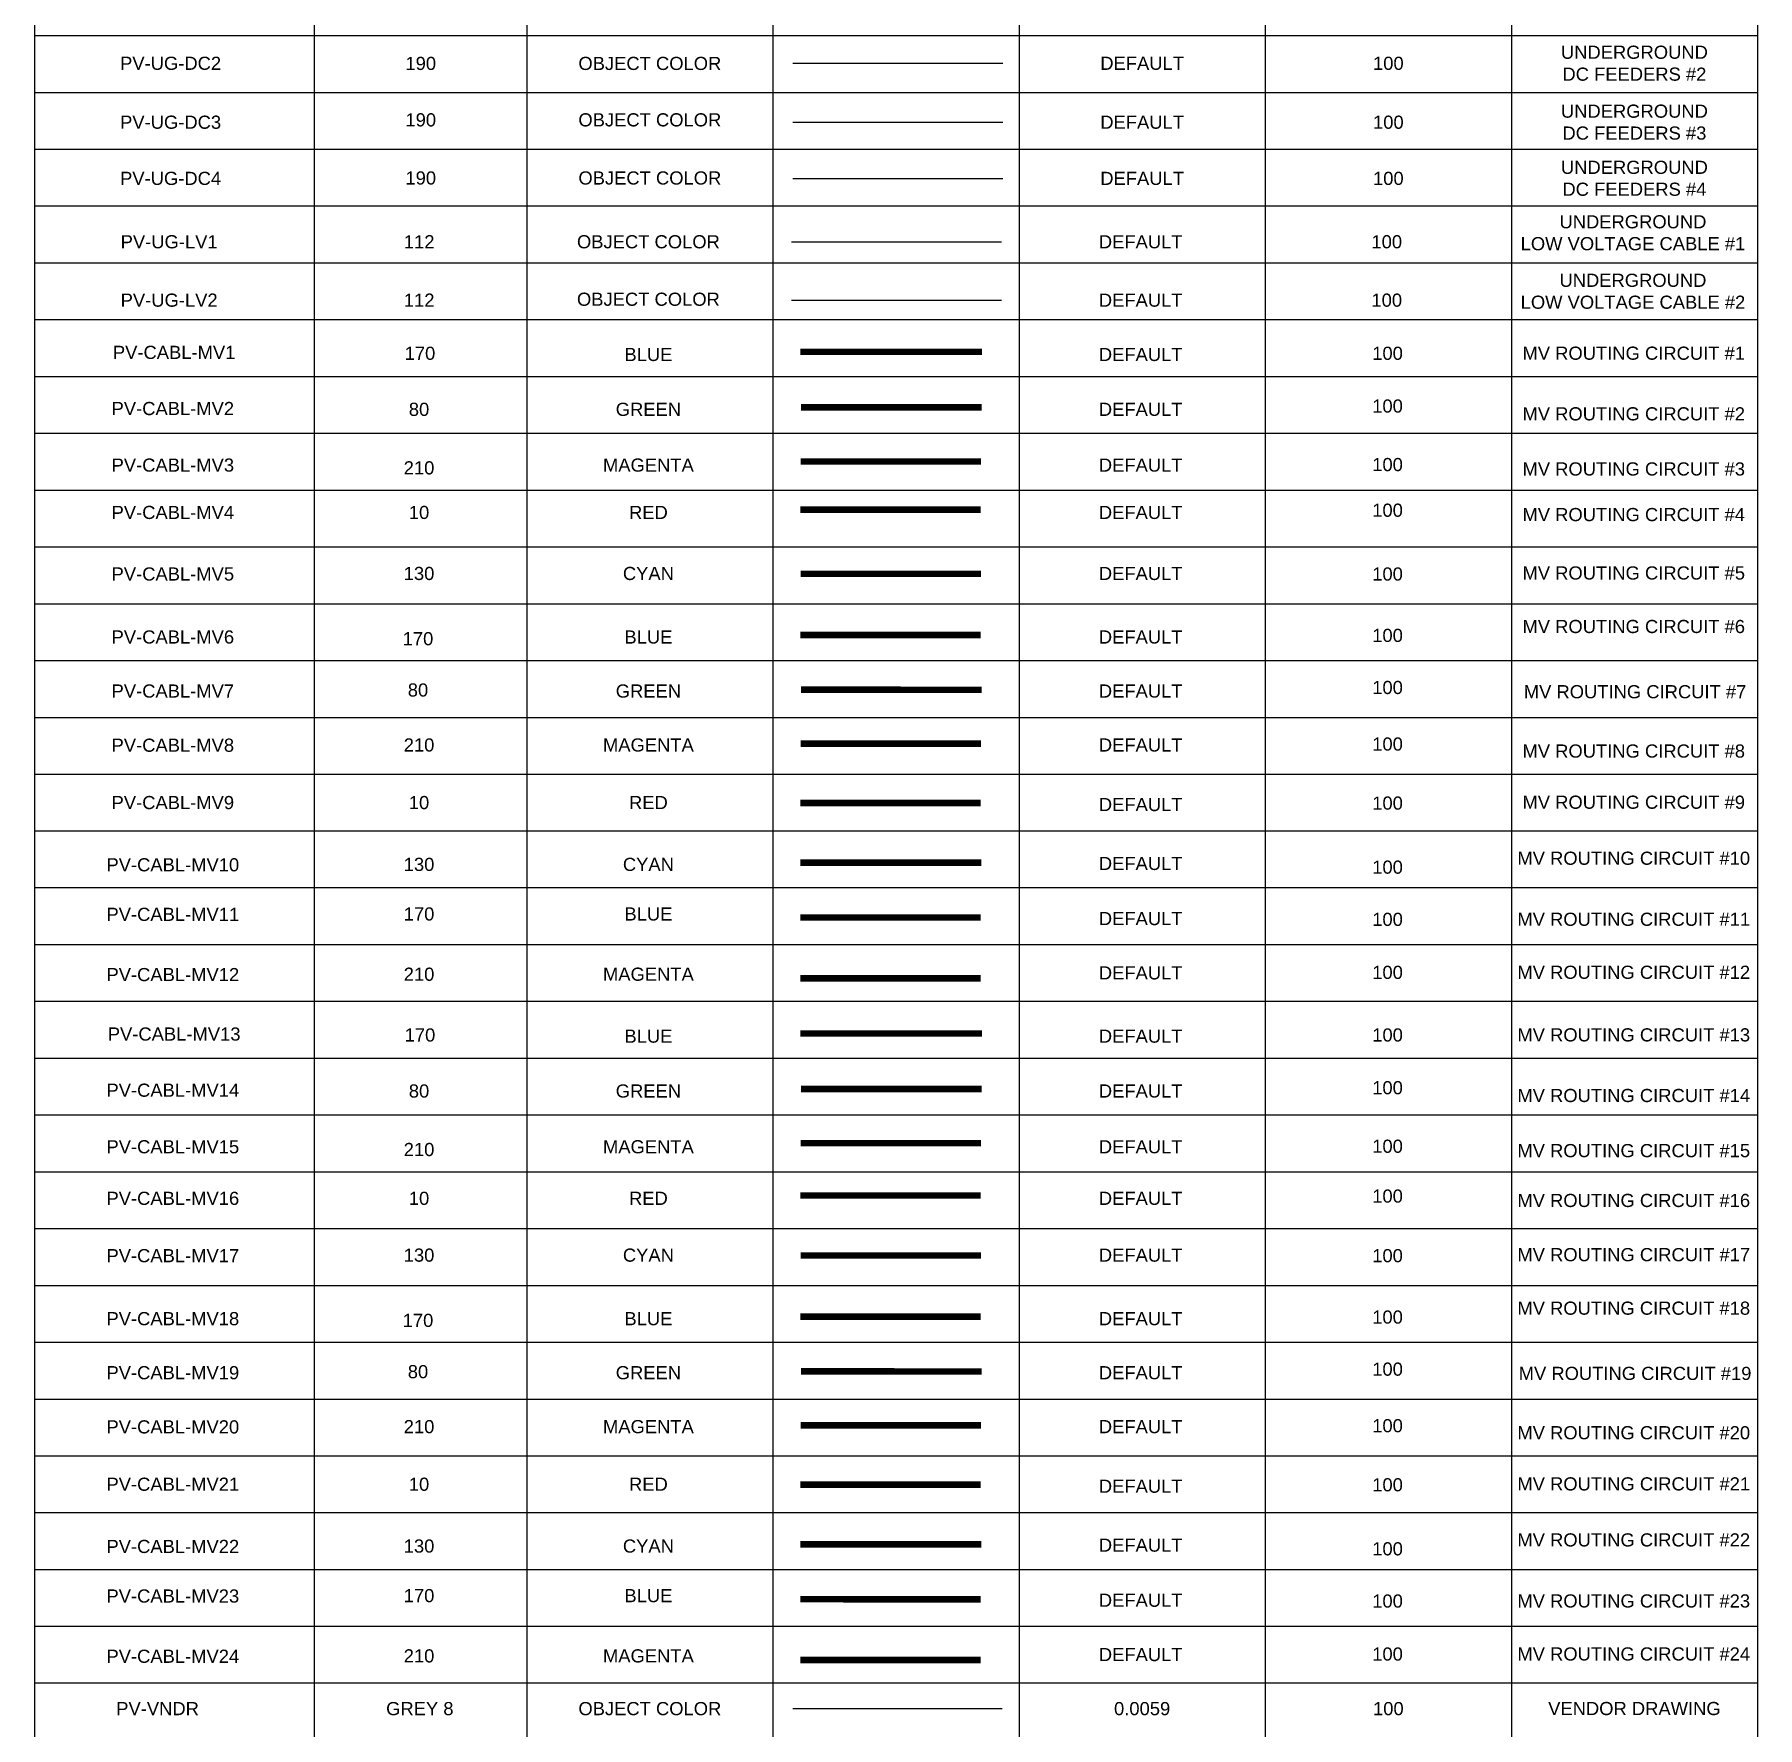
# Model space of a CAD drawing. Header units: feet. Extents: x -17.9 to 38.8, y -51 to 12.7.
# Drawn here: x -17.9 to -4.79, y -38.39 to -25.52 of the extents above; entities that cross this region are included whole.
import ezdxf
from ezdxf.enums import TextEntityAlignment as Align
from ezdxf.lldxf.tags import DXFTag

# ---------------------------------------------------------------- set-up
doc = ezdxf.new("R2010")
doc.units = ezdxf.units.FT
doc.header["$MEASUREMENT"] = 0
doc.linetypes.add('PHANTOM2', pattern=[1.25, 0.625, -0.125, 0.125, -0.125, 0.125, -0.125])
for name, color, linetype in [('PV-CABL-MV1', 170, 'MV ROUTING #1'), ('PV-CABL-MV10', 130, 'MV ROUTING #10'), ('PV-CABL-MV11', 170, 'MV ROUTING #11'), ('PV-CABL-MV12', 210, 'MV ROUTING #12'), ('PV-CABL-MV13', 170, 'MV ROUTING #13'), ('PV-CABL-MV14', 80, 'MV ROUTING #14'), ('PV-CABL-MV15', 210, 'MV ROUTING #15'), ('PV-CABL-MV16', 10, 'MV ROUTING #16'), ('PV-CABL-MV17', 130, 'MV ROUTING #17'), ('PV-CABL-MV18', 170, 'MV ROUTING #18'), ('PV-CABL-MV19', 80, 'MV ROUTING #19'), ('PV-CABL-MV2', 80, 'MV ROUTING #2'), ('PV-CABL-MV20', 210, 'MV ROUTING #20'), ('PV-CABL-MV21', 10, 'MV ROUTING #21'), ('PV-CABL-MV22', 130, 'MV ROUTING #22'), ('PV-CABL-MV23', 170, 'MV ROUTING #23'), ('PV-CABL-MV24', 210, 'MV ROUTING #24'), ('PV-CABL-MV3', 210, 'MV ROUTING #3'), ('PV-CABL-MV4', 10, 'MV ROUTING #4'), ('PV-CABL-MV5', 130, 'MV ROUTING #5'), ('PV-CABL-MV6', 170, 'MV ROUTING #6'), ('PV-CABL-MV7', 80, 'MV ROUTING #7'), ('PV-CABL-MV8', 210, 'MV ROUTING #8'), ('PV-CABL-MV9', 10, 'MV ROUTING #9'), ('PV-UG-DC2', 190, 'UGDC2'), ('PV-UG-DC3', 190, 'UGDC3'), ('PV-UG-DC4', 190, 'UGDC4'), ('PV-UG-LV1', 122, 'UGLV1'), ('PV-UG-LV2', 122, 'UGLV2'), ('PV-VNDR', 8, 'Continuous')]:
    doc.layers.add(name, color=color, linetype=linetype)
doc.styles.add('NEI-A', font='arial.ttf')
tags = doc.linetypes.add('FIBER', pattern='A,0.376989,-0.053001,["FO",NEI-A,S=0.1,R=0,X=0,Y=-0.05],-0.246999,0.376989', length=1.053978).pattern_tags.tags
tags[6] = DXFTag(74, 10)
tags = doc.linetypes.add('MV ROUTING #1', pattern='A,1,-0.25,0,0.1,-0.25,["MV1",NEI-A,S=0.5,R=0,X=0,Y=-0.2],-1.99', length=3.59).pattern_tags.tags
tags[12] = DXFTag(74, 10)
tags = doc.linetypes.add('MV ROUTING #10', pattern='A,1,-0.25,0,0.1,-0.25,["MV10",NEI-A,S=0.5,R=0,X=0,Y=-0.2],-1.99', length=3.59).pattern_tags.tags
tags[12] = DXFTag(74, 10)
tags = doc.linetypes.add('MV ROUTING #11', pattern='A,1,-0.25,0,0.1,-0.25,["MV11",NEI-A,S=0.5,R=0,X=0,Y=-0.2],-1.99', length=3.59).pattern_tags.tags
tags[12] = DXFTag(74, 10)
tags = doc.linetypes.add('MV ROUTING #12', pattern='A,1,-0.25,0,0.1,-0.25,["MV12",NEI-A,S=0.5,R=0,X=0,Y=-0.2],-1.99', length=3.59).pattern_tags.tags
tags[12] = DXFTag(74, 10)
tags = doc.linetypes.add('MV ROUTING #13', pattern='A,1,-0.25,0,0.1,-0.25,["MV13",NEI-A,S=0.5,R=0,X=0,Y=-0.2],-1.99', length=3.59).pattern_tags.tags
tags[12] = DXFTag(74, 10)
tags = doc.linetypes.add('MV ROUTING #14', pattern='A,1,-0.25,0,0.1,-0.25,["MV14",NEI-A,S=0.5,R=0,X=0,Y=-0.2],-1.99', length=3.59).pattern_tags.tags
tags[12] = DXFTag(74, 10)
tags = doc.linetypes.add('MV ROUTING #15', pattern='A,1,-0.25,0,0.1,-0.25,["MV15",NEI-A,S=0.5,R=0,X=0,Y=-0.2],-1.99', length=3.59).pattern_tags.tags
tags[12] = DXFTag(74, 10)
tags = doc.linetypes.add('MV ROUTING #16', pattern='A,1,-0.25,0,0.1,-0.25,["MV16",NEI-A,S=0.5,R=0,X=0,Y=-0.2],-1.99', length=3.59).pattern_tags.tags
tags[12] = DXFTag(74, 10)
tags = doc.linetypes.add('MV ROUTING #17', pattern='A,1,-0.25,0,0.1,-0.25,["MV17",NEI-A,S=0.5,R=0,X=0,Y=-0.2],-1.99', length=3.59).pattern_tags.tags
tags[12] = DXFTag(74, 10)
tags = doc.linetypes.add('MV ROUTING #18', pattern='A,1,-0.25,0,0.1,-0.25,["MV18",NEI-A,S=0.5,R=0,X=0,Y=-0.2],-1.99', length=3.59).pattern_tags.tags
tags[12] = DXFTag(74, 10)
tags = doc.linetypes.add('MV ROUTING #19', pattern='A,1,-0.25,0,0.1,-0.25,["MV19",NEI-A,S=0.5,R=0,X=0,Y=-0.2],-1.99', length=3.59).pattern_tags.tags
tags[12] = DXFTag(74, 10)
tags = doc.linetypes.add('MV ROUTING #2', pattern='A,1,-0.25,0,0.1,-0.25,["MV2",NEI-A,S=0.5,R=0,X=0,Y=-0.2],-1.99', length=3.59).pattern_tags.tags
tags[12] = DXFTag(74, 10)
tags = doc.linetypes.add('MV ROUTING #20', pattern='A,1,-0.25,0,0.1,-0.25,["MV20",NEI-A,S=0.5,R=0,X=0,Y=-0.2],-1.99', length=3.59).pattern_tags.tags
tags[12] = DXFTag(74, 10)
tags = doc.linetypes.add('MV ROUTING #21', pattern='A,1,-0.25,0,0.1,-0.25,["MV21",NEI-A,S=0.5,R=0,X=0,Y=-0.2],-1.99', length=3.59).pattern_tags.tags
tags[12] = DXFTag(74, 10)
tags = doc.linetypes.add('MV ROUTING #22', pattern='A,1,-0.25,0,0.1,-0.25,["MV22",NEI-A,S=0.5,R=0,X=0,Y=-0.2],-1.99', length=3.59).pattern_tags.tags
tags[12] = DXFTag(74, 10)
tags = doc.linetypes.add('MV ROUTING #23', pattern='A,1,-0.25,0,0.1,-0.25,["MV23",NEI-A,S=0.5,R=0,X=0,Y=-0.2],-1.99', length=3.59).pattern_tags.tags
tags[12] = DXFTag(74, 10)
tags = doc.linetypes.add('MV ROUTING #24', pattern='A,1,-0.25,0,0.1,-0.25,["MV24",NEI-A,S=0.5,R=0,X=0,Y=-0.2],-1.99', length=3.59).pattern_tags.tags
tags[12] = DXFTag(74, 10)
tags = doc.linetypes.add('MV ROUTING #3', pattern='A,1,-0.25,0,0.1,-0.25,["MV3",NEI-A,S=0.5,R=0,X=0,Y=-0.2],-1.99', length=3.59).pattern_tags.tags
tags[12] = DXFTag(74, 10)
tags = doc.linetypes.add('MV ROUTING #4', pattern='A,1,-0.25,0,0.1,-0.25,["MV4",NEI-A,S=0.5,R=0,X=0,Y=-0.2],-1.99', length=3.59).pattern_tags.tags
tags[12] = DXFTag(74, 10)
tags = doc.linetypes.add('MV ROUTING #5', pattern='A,1,-0.25,0,0.1,-0.25,["MV5",NEI-A,S=0.5,R=0,X=0,Y=-0.2],-1.99', length=3.59).pattern_tags.tags
tags[12] = DXFTag(74, 10)
tags = doc.linetypes.add('MV ROUTING #6', pattern='A,1,-0.25,0,0.1,-0.25,["MV6",NEI-A,S=0.5,R=0,X=0,Y=-0.2],-1.99', length=3.59).pattern_tags.tags
tags[12] = DXFTag(74, 10)
tags = doc.linetypes.add('MV ROUTING #7', pattern='A,1,-0.25,0,0.1,-0.25,["MV7",NEI-A,S=0.5,R=0,X=0,Y=-0.2],-1.99', length=3.59).pattern_tags.tags
tags[12] = DXFTag(74, 10)
tags = doc.linetypes.add('MV ROUTING #8', pattern='A,1,-0.25,0,0.1,-0.25,["MV8",NEI-A,S=0.5,R=0,X=0,Y=-0.2],-1.99', length=3.59).pattern_tags.tags
tags[12] = DXFTag(74, 10)
tags = doc.linetypes.add('MV ROUTING #9', pattern='A,1,-0.25,0,0.1,-0.25,["MV9",NEI-A,S=0.5,R=0,X=0,Y=-0.2],-1.99', length=3.59).pattern_tags.tags
tags[12] = DXFTag(74, 10)
tags = doc.linetypes.add('UGDC2', pattern='A,0.176989,-0.035266,["DC2",NEI-A,S=0.1,R=0,X=0,Y=-0.05],-0.314734,0.176989', length=0.703978).pattern_tags.tags
tags[6] = DXFTag(74, 10)
tags = doc.linetypes.add('UGDC3', pattern='A,0.176989,-0.035266,["DC3",NEI-A,S=0.1,R=0,X=0,Y=-0.05],-0.314734,0.176989', length=0.703978).pattern_tags.tags
tags[6] = DXFTag(74, 10)
tags = doc.linetypes.add('UGDC4', pattern='A,0.176989,-0.035266,["DC4",NEI-A,S=0.1,R=0,X=0,Y=-0.05],-0.314734,0.176989', length=0.703978).pattern_tags.tags
tags[6] = DXFTag(74, 10)
tags = doc.linetypes.add('UGLV1', pattern='A,0.176989,-0.050716,["LV1",NEI-A,S=0.1,R=0,X=0,Y=-0.05],-0.299284,0.176989', length=0.703978).pattern_tags.tags
tags[6] = DXFTag(74, 10)
tags = doc.linetypes.add('UGLV2', pattern='A,0.176989,-0.050716,["LV2",NEI-A,S=0.1,R=0,X=0,Y=-0.05],-0.299284,0.176989', length=0.703978).pattern_tags.tags
tags[6] = DXFTag(74, 10)

# ---------------------------------------------------------------- blocks, each defined once
blk = doc.blocks.new('*T5')
at = {"color": 0, "linetype": 'ByBlock', "lineweight": -2, "transparency": 16777216}
for p, q in [((0, 0), (13.101, 0)), ((0, 0), (0, -45.744)), ((13.101, 0), (13.101, -45.744)), ((0, -0.525), (13.101, -0.525)), ((2.127, -0.525), (2.127, -45.744)), ((3.743, -0.525), (3.743, -45.744)), ((5.615, -0.525), (5.615, -45.744)), ((7.486, -0.525), (7.486, -45.744)), ((9.358, -0.525), (9.358, -45.744)), ((11.23, -0.525), (11.23, -45.744)), ((0, -1.256), (13.101, -1.256)), ((0, -1.688), (13.101, -1.688)), ((0, -2.12), (13.101, -2.12)), ((0, -2.552), (13.101, -2.552)), ((0, -2.984), (13.101, -2.984)), ((0, -3.416), (13.101, -3.416)), ((0, -3.848), (13.101, -3.848)), ((0, -4.28), (13.101, -4.28)), ((0, -4.712), (13.101, -4.712)), ((0, -5.144), (13.101, -5.144)), ((0, -5.575), (13.101, -5.575)), ((0, -6.007), (13.101, -6.007)), ((0, -6.439), (13.101, -6.439)), ((0, -6.871), (13.101, -6.871)), ((0, -7.303), (13.101, -7.303)), ((0, -7.735), (13.101, -7.735)), ((0, -8.167), (13.101, -8.167)), ((0, -8.599), (13.101, -8.599)), ((0, -9.031), (13.101, -9.031)), ((0, -9.463), (13.101, -9.463)), ((0, -9.895), (13.101, -9.895)), ((0, -10.327), (13.101, -10.327)), ((0, -10.758), (13.101, -10.758)), ((0, -11.19), (13.101, -11.19)), ((0, -11.622), (13.101, -11.622)), ((0, -12.054), (13.101, -12.054)), ((0, -12.486), (13.101, -12.486)), ((0, -12.918), (13.101, -12.918)), ((0, -13.35), (13.101, -13.35)), ((0, -13.782), (13.101, -13.782)), ((0, -14.214), (13.101, -14.214)), ((0, -14.646), (13.101, -14.646)), ((0, -15.078), (13.101, -15.078)), ((0, -15.51), (13.101, -15.51)), ((0, -15.941), (13.101, -15.941)), ((0, -16.373), (13.101, -16.373)), ((0, -16.805), (13.101, -16.805)), ((0, -17.237), (13.101, -17.237)), ((0, -17.669), (13.101, -17.669)), ((0, -18.101), (13.101, -18.101)), ((0, -18.533), (13.101, -18.533)), ((0, -18.965), (13.101, -18.965)), ((0, -19.397), (13.101, -19.397)), ((0, -19.829), (13.101, -19.829)), ((0, -20.261), (13.101, -20.261)), ((0, -20.693), (13.101, -20.693)), ((0, -21.125), (13.101, -21.125)), ((0, -21.556), (13.101, -21.556)), ((0, -21.988), (13.101, -21.988)), ((0, -22.42), (13.101, -22.42)), ((0, -22.852), (13.101, -22.852)), ((0, -23.284), (13.101, -23.284)), ((0, -23.716), (13.101, -23.716)), ((0, -24.148), (13.101, -24.148)), ((0, -24.58), (13.101, -24.58)), ((0, -25.012), (13.101, -25.012)), ((0, -25.444), (13.101, -25.444)), ((0, -25.876), (13.101, -25.876)), ((0, -26.308), (13.101, -26.308)), ((0, -26.739), (13.101, -26.739)), ((0, -27.171), (13.101, -27.171)), ((0, -27.603), (13.101, -27.603)), ((0, -28.035), (13.101, -28.035)), ((0, -28.467), (13.101, -28.467)), ((0, -28.899), (13.101, -28.899)), ((0, -29.331), (13.101, -29.331)), ((0, -29.763), (13.101, -29.763)), ((0, -30.195), (13.101, -30.195)), ((0, -30.627), (13.101, -30.627)), ((0, -31.059), (13.101, -31.059)), ((0, -31.491), (13.101, -31.491)), ((0, -31.923), (13.101, -31.923)), ((0, -32.354), (13.101, -32.354)), ((0, -32.786), (13.101, -32.786)), ((0, -33.218), (13.101, -33.218)), ((0, -33.65), (13.101, -33.65)), ((0, -34.082), (13.101, -34.082)), ((0, -34.514), (13.101, -34.514)), ((0, -34.946), (13.101, -34.946)), ((0, -35.378), (13.101, -35.378)), ((0, -35.81), (13.101, -35.81)), ((0, -36.242), (13.101, -36.242)), ((0, -36.674), (13.101, -36.674)), ((0, -37.106), (13.101, -37.106)), ((0, -37.537), (13.101, -37.537)), ((0, -37.969), (13.101, -37.969)), ((0, -38.401), (13.101, -38.401)), ((0, -38.833), (13.101, -38.833)), ((0, -39.265), (13.101, -39.265)), ((0, -39.697), (13.101, -39.697)), ((0, -40.129), (13.101, -40.129)), ((0, -40.561), (13.101, -40.561)), ((0, -40.993), (13.101, -40.993)), ((0, -41.425), (13.101, -41.425)), ((0, -41.857), (13.101, -41.857)), ((0, -42.289), (13.101, -42.289)), ((0, -42.72), (13.101, -42.72)), ((0, -43.152), (13.101, -43.152)), ((0, -43.584), (13.101, -43.584)), ((0, -44.016), (13.101, -44.016)), ((0, -44.448), (13.101, -44.448)), ((0, -44.88), (13.101, -44.88)), ((0, -45.312), (13.101, -45.312)), ((0, -45.744), (13.101, -45.744))]:
    blk.add_line(p, q, dxfattribs=at)
at = {"color": 0, "transparency": 16777216, "attachment_point": 5, "style": 'NEI-A'}
for s, insert, char_height, width in [('PV ELECTRICAL', (6.551, -0.263), 0.2, 12.98132), ('LINE WEIGHT (IN.)', (8.422, -0.891), 0.15, 1.75162), ('LAYER NAME', (1.063, -0.891), 0.15, 2.00687), ('LAYER COLOR', (2.935, -0.891), 0.15, 1.49637), ('PLOT COLOR', (4.679, -0.891), 0.15, 1.75162), ('LINE TYPE', (6.551, -0.891), 0.15, 1.75162), ('SCREENING', (10.294, -0.891), 0.15, 1.75162), ('NOTES', (12.166, -0.891), 0.15, 1.75162)]:
    blk.add_mtext(s, dxfattribs=dict(at, insert=insert, char_height=char_height, width=width))

msp = doc.modelspace()

# ---------------------------------------------------------------- linework, layer by layer
at = {"layer": 'PV-CABL-MV1', "ltscale": 0.2, "const_width": 0.05, "flags": 128}
msp.add_lwpolyline([(-12.073, -27.932), (-10.69, -27.932)], dxfattribs=at)
at = {"layer": 'PV-CABL-MV10', "ltscale": 0.2, "const_width": 0.05, "flags": 128}
msp.add_lwpolyline([(-12.073, -31.816), (-10.695, -31.816)], dxfattribs=at)
at = {"layer": 'PV-CABL-MV11', "ltscale": 0.2, "const_width": 0.05, "flags": 128}
msp.add_lwpolyline([(-12.073, -32.233), (-10.7, -32.233)], dxfattribs=at)
at = {"layer": 'PV-CABL-MV12', "ltscale": 0.2, "const_width": 0.05, "flags": 128}
msp.add_lwpolyline([(-12.073, -32.695), (-10.7, -32.695)], dxfattribs=at)
at = {"layer": 'PV-CABL-MV13', "ltscale": 0.2, "const_width": 0.05, "flags": 128}
msp.add_lwpolyline([(-12.073, -33.115), (-10.69, -33.115)], dxfattribs=at)
at = {"layer": 'PV-CABL-MV14', "ltscale": 0.2, "const_width": 0.05, "flags": 128}
msp.add_lwpolyline([(-12.066, -33.537), (-10.693, -33.537)], dxfattribs=at)
at = {"layer": 'PV-CABL-MV15', "ltscale": 0.2, "const_width": 0.05, "flags": 128}
msp.add_lwpolyline([(-12.07, -33.949), (-10.697, -33.949)], dxfattribs=at)
at = {"layer": 'PV-CABL-MV16', "ltscale": 0.2, "const_width": 0.05, "flags": 128}
msp.add_lwpolyline([(-12.073, -34.347), (-10.7, -34.347)], dxfattribs=at)
at = {"layer": 'PV-CABL-MV17', "ltscale": 0.2, "const_width": 0.05, "flags": 128}
msp.add_lwpolyline([(-12.07, -34.803), (-10.697, -34.803)], dxfattribs=at)
at = {"layer": 'PV-CABL-MV18', "ltscale": 0.2, "const_width": 0.05, "flags": 128}
msp.add_lwpolyline([(-12.073, -35.268), (-10.7, -35.268)], dxfattribs=at)
at = {"layer": 'PV-CABL-MV19', "ltscale": 0.2, "const_width": 0.05, "flags": 128}
msp.add_lwpolyline([(-12.066, -35.684), (-10.693, -35.685)], dxfattribs=at)
at = {"layer": 'PV-CABL-MV2', "ltscale": 0.2, "const_width": 0.05, "flags": 128}
msp.add_lwpolyline([(-12.066, -28.354), (-10.693, -28.354)], dxfattribs=at)
at = {"layer": 'PV-CABL-MV20', "ltscale": 0.2, "const_width": 0.05, "flags": 128}
msp.add_lwpolyline([(-12.07, -36.095), (-10.697, -36.095)], dxfattribs=at)
at = {"layer": 'PV-CABL-MV21', "ltscale": 0.2, "const_width": 0.05, "flags": 128}
msp.add_lwpolyline([(-12.073, -36.546), (-10.7, -36.546)], dxfattribs=at)
at = {"layer": 'PV-CABL-MV22', "ltscale": 0.2, "const_width": 0.05, "flags": 128}
msp.add_lwpolyline([(-12.073, -36.999), (-10.695, -36.999)], dxfattribs=at)
at = {"layer": 'PV-CABL-MV23', "ltscale": 0.2, "const_width": 0.05, "flags": 128}
msp.add_lwpolyline([(-12.073, -37.416), (-10.7, -37.417)], dxfattribs=at)
at = {"layer": 'PV-CABL-MV24', "ltscale": 0.2, "const_width": 0.05, "flags": 128}
msp.add_lwpolyline([(-12.073, -37.878), (-10.7, -37.878)], dxfattribs=at)
at = {"layer": 'PV-CABL-MV3', "ltscale": 0.2, "const_width": 0.05, "flags": 128}
msp.add_lwpolyline([(-12.07, -28.766), (-10.697, -28.766)], dxfattribs=at)
at = {"layer": 'PV-CABL-MV4', "ltscale": 0.2, "const_width": 0.05, "flags": 128}
msp.add_lwpolyline([(-12.073, -29.132), (-10.7, -29.132)], dxfattribs=at)
at = {"layer": 'PV-CABL-MV5', "ltscale": 0.2, "const_width": 0.05, "flags": 128}
msp.add_lwpolyline([(-12.07, -29.62), (-10.697, -29.62)], dxfattribs=at)
at = {"layer": 'PV-CABL-MV6', "ltscale": 0.2, "const_width": 0.05, "flags": 128}
msp.add_lwpolyline([(-12.073, -30.085), (-10.7, -30.085)], dxfattribs=at)
at = {"layer": 'PV-CABL-MV7', "ltscale": 0.2, "const_width": 0.05, "flags": 128}
msp.add_lwpolyline([(-12.066, -30.501), (-10.693, -30.502)], dxfattribs=at)
at = {"layer": 'PV-CABL-MV8', "ltscale": 0.2, "const_width": 0.05, "flags": 128}
msp.add_lwpolyline([(-12.07, -30.912), (-10.697, -30.912)], dxfattribs=at)
at = {"layer": 'PV-CABL-MV9', "ltscale": 0.2, "const_width": 0.05, "flags": 128}
msp.add_lwpolyline([(-12.073, -31.363), (-10.7, -31.363)], dxfattribs=at)
at = {"layer": 'PV-UG-DC2'}
msp.add_lwpolyline([(-12.129, -25.738), (-10.532, -25.738)], dxfattribs=at)
at = {"layer": 'PV-UG-DC3'}
msp.add_lwpolyline([(-12.129, -26.186), (-10.532, -26.186)], dxfattribs=at)
msp.add_lwpolyline([(-12.129, -26.186), (-10.532, -26.186)], dxfattribs=at)
at = {"layer": 'PV-UG-DC4'}
msp.add_lwpolyline([(-12.129, -26.613), (-10.532, -26.613)], dxfattribs=at)
at = {"layer": 'PV-UG-LV1'}
msp.add_lwpolyline([(-12.14, -27.095), (-10.543, -27.095)], dxfattribs=at)
at = {"layer": 'PV-UG-LV2'}
msp.add_lwpolyline([(-12.14, -27.539), (-10.543, -27.539)], dxfattribs=at)
at = {"layer": 'PV-VNDR'}
msp.add_line((-12.129, -38.248), (-10.538, -38.248), dxfattribs=at)

# ---------------------------------------------------------------- block references
msp.add_blockref('*T5', (-17.895, -5.267))

# ---------------------------------------------------------------- texts
at = {"layer": 'PV-CABL-MV1', "style": 'NEI-A'}
for s, p in [('PV-CABL-MV1', (-16.833, -27.936)), ('170', (-14.964, -27.943))]:
    msp.add_text(s, height=0.1, dxfattribs=at).set_placement(p, align=Align.MIDDLE_CENTER)
at = {"layer": 'PV-CABL-MV1', "linetype": 'FIBER', "style": 'NEI-A'}
for s, p in [('BLUE', (-13.227, -27.952)), ('DEFAULT', (-9.484, -27.952)), ('100', (-7.607, -27.943))]:
    msp.add_text(s, height=0.1, dxfattribs=at).set_placement(p, align=Align.MIDDLE_CENTER)
at = {"layer": 'PV-CABL-MV1', "linetype": 'FIBER', "insert": (-5.735, -27.943), "char_height": 0.1, "attachment_point": 5, "style": 'NEI-A'}
msp.add_mtext('MV ROUTING CIRCUIT #1', dxfattribs=at)
at = {"layer": 'PV-CABL-MV10', "style": 'NEI-A'}
for s, p in [('PV-CABL-MV10', (-16.843, -31.832)), ('130', (-14.971, -31.829))]:
    msp.add_text(s, height=0.1, dxfattribs=at).set_placement(p, align=Align.MIDDLE_CENTER)
at = {"layer": 'PV-CABL-MV10', "linetype": 'FIBER', "style": 'NEI-A'}
for s, p in [('CYAN', (-13.227, -31.829)), ('DEFAULT', (-9.484, -31.822)), ('100', (-7.607, -31.85))]:
    msp.add_text(s, height=0.1, dxfattribs=at).set_placement(p, align=Align.MIDDLE_CENTER)
at = {"layer": 'PV-CABL-MV10', "linetype": 'FIBER', "insert": (-5.735, -31.783), "char_height": 0.1, "width": 1.77316, "attachment_point": 5, "style": 'NEI-A'}
msp.add_mtext('MV ROUTING CIRCUIT #10', dxfattribs=at)
at = {"layer": 'PV-CABL-MV11', "style": 'NEI-A'}
for s, p in [('PV-CABL-MV11', (-16.843, -32.209)), ('170', (-14.971, -32.206))]:
    msp.add_text(s, height=0.1, dxfattribs=at).set_placement(p, align=Align.MIDDLE_CENTER)
at = {"layer": 'PV-CABL-MV11', "linetype": 'FIBER', "style": 'NEI-A'}
for s, p in [('BLUE', (-13.227, -32.206)), ('DEFAULT', (-9.484, -32.241)), ('100', (-7.607, -32.247))]:
    msp.add_text(s, height=0.1, dxfattribs=at).set_placement(p, align=Align.MIDDLE_CENTER)
at = {"layer": 'PV-CABL-MV11', "linetype": 'FIBER', "insert": (-5.735, -32.247), "char_height": 0.1, "width": 1.77316, "attachment_point": 5, "style": 'NEI-A'}
msp.add_mtext('MV ROUTING CIRCUIT #11', dxfattribs=at)
at = {"layer": 'PV-CABL-MV12', "style": 'NEI-A'}
for s, p in [('PV-CABL-MV12', (-16.843, -32.667)), ('210', (-14.971, -32.664))]:
    msp.add_text(s, height=0.1, dxfattribs=at).set_placement(p, align=Align.MIDDLE_CENTER)
at = {"layer": 'PV-CABL-MV12', "linetype": 'FIBER', "style": 'NEI-A'}
for s, p in [('MAGENTA', (-13.227, -32.664)), ('DEFAULT', (-9.484, -32.654)), ('100', (-7.607, -32.65))]:
    msp.add_text(s, height=0.1, dxfattribs=at).set_placement(p, align=Align.MIDDLE_CENTER)
at = {"layer": 'PV-CABL-MV12', "linetype": 'FIBER', "insert": (-5.735, -32.65), "char_height": 0.1, "width": 1.77316, "attachment_point": 5, "style": 'NEI-A'}
msp.add_mtext('MV ROUTING CIRCUIT #12', dxfattribs=at)
at = {"layer": 'PV-CABL-MV13', "style": 'NEI-A'}
for s, p in [('PV-CABL-MV13', (-16.833, -33.119)), ('170', (-14.964, -33.126))]:
    msp.add_text(s, height=0.1, dxfattribs=at).set_placement(p, align=Align.MIDDLE_CENTER)
at = {"layer": 'PV-CABL-MV13', "linetype": 'FIBER', "style": 'NEI-A'}
for s, p in [('BLUE', (-13.227, -33.135)), ('DEFAULT', (-9.484, -33.135)), ('100', (-7.607, -33.126))]:
    msp.add_text(s, height=0.1, dxfattribs=at).set_placement(p, align=Align.MIDDLE_CENTER)
at = {"layer": 'PV-CABL-MV13', "linetype": 'FIBER', "insert": (-5.735, -33.126), "char_height": 0.1, "attachment_point": 5, "style": 'NEI-A'}
msp.add_mtext('MV ROUTING CIRCUIT #13', dxfattribs=at)
at = {"layer": 'PV-CABL-MV14', "style": 'NEI-A'}
for s, p in [('PV-CABL-MV14', (-16.843, -33.546)), ('80', (-14.971, -33.552))]:
    msp.add_text(s, height=0.1, dxfattribs=at).set_placement(p, align=Align.MIDDLE_CENTER)
at = {"layer": 'PV-CABL-MV14', "linetype": 'FIBER', "style": 'NEI-A'}
for s, p in [('GREEN', (-13.227, -33.552)), ('DEFAULT', (-9.484, -33.552)), ('100', (-7.607, -33.527))]:
    msp.add_text(s, height=0.1, dxfattribs=at).set_placement(p, align=Align.MIDDLE_CENTER)
at = {"layer": 'PV-CABL-MV14', "linetype": 'FIBER', "insert": (-5.735, -33.587), "char_height": 0.1, "attachment_point": 5, "style": 'NEI-A'}
msp.add_mtext('MV ROUTING CIRCUIT #14', dxfattribs=at)
at = {"layer": 'PV-CABL-MV15', "style": 'NEI-A'}
for s, p in [('PV-CABL-MV15', (-16.843, -33.976)), ('210', (-14.971, -33.997))]:
    msp.add_text(s, height=0.1, dxfattribs=at).set_placement(p, align=Align.MIDDLE_CENTER)
at = {"layer": 'PV-CABL-MV15', "linetype": 'FIBER', "style": 'NEI-A'}
for s, p in [('MAGENTA', (-13.227, -33.976)), ('DEFAULT', (-9.484, -33.976)), ('100', (-7.607, -33.972))]:
    msp.add_text(s, height=0.1, dxfattribs=at).set_placement(p, align=Align.MIDDLE_CENTER)
at = {"layer": 'PV-CABL-MV15', "linetype": 'FIBER', "insert": (-5.735, -34.006), "char_height": 0.1, "attachment_point": 5, "style": 'NEI-A'}
msp.add_mtext('MV ROUTING CIRCUIT #15', dxfattribs=at)
at = {"layer": 'PV-CABL-MV16', "style": 'NEI-A'}
for s, p in [('PV-CABL-MV16', (-16.843, -34.368)), ('10', (-14.971, -34.368))]:
    msp.add_text(s, height=0.1, dxfattribs=at).set_placement(p, align=Align.MIDDLE_CENTER)
at = {"layer": 'PV-CABL-MV16', "linetype": 'FIBER', "style": 'NEI-A'}
for s, p in [('RED', (-13.227, -34.368)), ('DEFAULT', (-9.484, -34.368)), ('100', (-7.607, -34.351))]:
    msp.add_text(s, height=0.1, dxfattribs=at).set_placement(p, align=Align.MIDDLE_CENTER)
at = {"layer": 'PV-CABL-MV16', "linetype": 'FIBER', "insert": (-5.735, -34.385), "char_height": 0.1, "attachment_point": 5, "style": 'NEI-A'}
msp.add_mtext('MV ROUTING CIRCUIT #16', dxfattribs=at)
at = {"layer": 'PV-CABL-MV17', "style": 'NEI-A'}
for s, p in [('PV-CABL-MV17', (-16.843, -34.804)), ('130', (-14.971, -34.8))]:
    msp.add_text(s, height=0.1, dxfattribs=at).set_placement(p, align=Align.MIDDLE_CENTER)
at = {"layer": 'PV-CABL-MV17', "linetype": 'FIBER', "style": 'NEI-A'}
for s, p in [('CYAN', (-13.227, -34.8)), ('DEFAULT', (-9.484, -34.8)), ('100', (-7.607, -34.804))]:
    msp.add_text(s, height=0.1, dxfattribs=at).set_placement(p, align=Align.MIDDLE_CENTER)
at = {"layer": 'PV-CABL-MV17', "linetype": 'FIBER', "insert": (-5.735, -34.797), "char_height": 0.1, "width": 1.77316, "attachment_point": 5, "style": 'NEI-A'}
msp.add_mtext('MV ROUTING CIRCUIT #17', dxfattribs=at)
at = {"layer": 'PV-CABL-MV18', "style": 'NEI-A'}
for s, p in [('PV-CABL-MV18', (-16.843, -35.283)), ('170', (-14.979, -35.296))]:
    msp.add_text(s, height=0.1, dxfattribs=at).set_placement(p, align=Align.MIDDLE_CENTER)
at = {"layer": 'PV-CABL-MV18', "linetype": 'FIBER', "style": 'NEI-A'}
for s, p in [('BLUE', (-13.227, -35.283)), ('DEFAULT', (-9.484, -35.283)), ('100', (-7.607, -35.271))]:
    msp.add_text(s, height=0.1, dxfattribs=at).set_placement(p, align=Align.MIDDLE_CENTER)
at = {"layer": 'PV-CABL-MV18', "linetype": 'FIBER', "insert": (-5.735, -35.204), "char_height": 0.1, "attachment_point": 5, "style": 'NEI-A'}
msp.add_mtext('MV ROUTING CIRCUIT #18', dxfattribs=at)
at = {"layer": 'PV-CABL-MV19', "style": 'NEI-A'}
for s, p in [('80', (-14.979, -35.686)), ('PV-CABL-MV19', (-16.843, -35.694))]:
    msp.add_text(s, height=0.1, dxfattribs=at).set_placement(p, align=Align.MIDDLE_CENTER)
at = {"layer": 'PV-CABL-MV19', "linetype": 'FIBER', "style": 'NEI-A'}
for s, p in [('100', (-7.607, -35.667)), ('GREEN', (-13.227, -35.694)), ('DEFAULT', (-9.484, -35.694))]:
    msp.add_text(s, height=0.1, dxfattribs=at).set_placement(p, align=Align.MIDDLE_CENTER)
at = {"layer": 'PV-CABL-MV19', "linetype": 'FIBER', "insert": (-5.725, -35.7), "char_height": 0.1, "attachment_point": 5, "style": 'NEI-A'}
msp.add_mtext('MV ROUTING CIRCUIT #19', dxfattribs=at)
at = {"layer": 'PV-CABL-MV2', "linetype": 'FIBER', "style": 'NEI-A'}
for s, p in [('100', (-7.607, -28.344)), ('GREEN', (-13.227, -28.369)), ('DEFAULT', (-9.484, -28.369))]:
    msp.add_text(s, height=0.1, dxfattribs=at).set_placement(p, align=Align.MIDDLE_CENTER)
at = {"layer": 'PV-CABL-MV2', "style": 'NEI-A'}
for s, p in [('PV-CABL-MV2', (-16.843, -28.363)), ('80', (-14.971, -28.369))]:
    msp.add_text(s, height=0.1, dxfattribs=at).set_placement(p, align=Align.MIDDLE_CENTER)
at = {"layer": 'PV-CABL-MV2', "linetype": 'FIBER', "insert": (-5.735, -28.404), "char_height": 0.1, "attachment_point": 5, "style": 'NEI-A'}
msp.add_mtext('MV ROUTING CIRCUIT #2', dxfattribs=at)
at = {"layer": 'PV-CABL-MV20', "style": 'NEI-A'}
for s, p in [('PV-CABL-MV20', (-16.843, -36.106)), ('210', (-14.971, -36.104))]:
    msp.add_text(s, height=0.1, dxfattribs=at).set_placement(p, align=Align.MIDDLE_CENTER)
at = {"layer": 'PV-CABL-MV20', "linetype": 'FIBER', "style": 'NEI-A'}
for s, p in [('MAGENTA', (-13.227, -36.104)), ('DEFAULT', (-9.484, -36.104)), ('100', (-7.607, -36.097))]:
    msp.add_text(s, height=0.1, dxfattribs=at).set_placement(p, align=Align.MIDDLE_CENTER)
at = {"layer": 'PV-CABL-MV20', "linetype": 'FIBER', "insert": (-5.735, -36.151), "char_height": 0.1, "attachment_point": 5, "style": 'NEI-A'}
msp.add_mtext('MV ROUTING CIRCUIT #20', dxfattribs=at)
at = {"layer": 'PV-CABL-MV21', "style": 'NEI-A'}
for s, p in [('PV-CABL-MV21', (-16.843, -36.542)), ('10', (-14.971, -36.542))]:
    msp.add_text(s, height=0.1, dxfattribs=at).set_placement(p, align=Align.MIDDLE_CENTER)
at = {"layer": 'PV-CABL-MV21', "linetype": 'FIBER', "style": 'NEI-A'}
for s, p in [('RED', (-13.227, -36.542)), ('DEFAULT', (-9.484, -36.557)), ('100', (-7.607, -36.546))]:
    msp.add_text(s, height=0.1, dxfattribs=at).set_placement(p, align=Align.MIDDLE_CENTER)
at = {"layer": 'PV-CABL-MV21', "linetype": 'FIBER', "insert": (-5.735, -36.54), "char_height": 0.1, "attachment_point": 5, "style": 'NEI-A'}
msp.add_mtext('MV ROUTING CIRCUIT #21', dxfattribs=at)
at = {"layer": 'PV-CABL-MV22', "style": 'NEI-A'}
for s, p in [('PV-CABL-MV22', (-16.843, -37.015)), ('130', (-14.971, -37.012))]:
    msp.add_text(s, height=0.1, dxfattribs=at).set_placement(p, align=Align.MIDDLE_CENTER)
at = {"layer": 'PV-CABL-MV22', "linetype": 'FIBER', "style": 'NEI-A'}
for s, p in [('CYAN', (-13.227, -37.012)), ('DEFAULT', (-9.484, -37.005)), ('100', (-7.607, -37.033))]:
    msp.add_text(s, height=0.1, dxfattribs=at).set_placement(p, align=Align.MIDDLE_CENTER)
at = {"layer": 'PV-CABL-MV22', "linetype": 'FIBER', "insert": (-5.735, -36.966), "char_height": 0.1, "width": 1.77316, "attachment_point": 5, "style": 'NEI-A'}
msp.add_mtext('MV ROUTING CIRCUIT #22', dxfattribs=at)
at = {"layer": 'PV-CABL-MV23', "style": 'NEI-A'}
for s, p in [('170', (-14.971, -37.389)), ('PV-CABL-MV23', (-16.843, -37.392))]:
    msp.add_text(s, height=0.1, dxfattribs=at).set_placement(p, align=Align.MIDDLE_CENTER)
at = {"layer": 'PV-CABL-MV23', "linetype": 'FIBER', "style": 'NEI-A'}
for s, p in [('BLUE', (-13.227, -37.389)), ('DEFAULT', (-9.484, -37.424)), ('100', (-7.607, -37.43))]:
    msp.add_text(s, height=0.1, dxfattribs=at).set_placement(p, align=Align.MIDDLE_CENTER)
at = {"layer": 'PV-CABL-MV23', "linetype": 'FIBER', "insert": (-5.735, -37.43), "char_height": 0.1, "width": 1.77316, "attachment_point": 5, "style": 'NEI-A'}
msp.add_mtext('MV ROUTING CIRCUIT #23', dxfattribs=at)
at = {"layer": 'PV-CABL-MV24', "style": 'NEI-A'}
for s, p in [('PV-CABL-MV24', (-16.843, -37.85)), ('210', (-14.971, -37.847))]:
    msp.add_text(s, height=0.1, dxfattribs=at).set_placement(p, align=Align.MIDDLE_CENTER)
at = {"layer": 'PV-CABL-MV24', "linetype": 'FIBER', "style": 'NEI-A'}
for s, p in [('MAGENTA', (-13.227, -37.847)), ('DEFAULT', (-9.484, -37.837)), ('100', (-7.607, -37.833))]:
    msp.add_text(s, height=0.1, dxfattribs=at).set_placement(p, align=Align.MIDDLE_CENTER)
at = {"layer": 'PV-CABL-MV24', "linetype": 'FIBER', "insert": (-5.735, -37.833), "char_height": 0.1, "width": 1.77316, "attachment_point": 5, "style": 'NEI-A'}
msp.add_mtext('MV ROUTING CIRCUIT #24', dxfattribs=at)
at = {"layer": 'PV-CABL-MV3', "style": 'NEI-A'}
for s, p in [('PV-CABL-MV3', (-16.843, -28.793)), ('210', (-14.971, -28.814))]:
    msp.add_text(s, height=0.1, dxfattribs=at).set_placement(p, align=Align.MIDDLE_CENTER)
at = {"layer": 'PV-CABL-MV3', "linetype": 'FIBER', "style": 'NEI-A'}
for s, p in [('MAGENTA', (-13.227, -28.793)), ('DEFAULT', (-9.484, -28.793)), ('100', (-7.607, -28.789))]:
    msp.add_text(s, height=0.1, dxfattribs=at).set_placement(p, align=Align.MIDDLE_CENTER)
at = {"layer": 'PV-CABL-MV3', "linetype": 'FIBER', "insert": (-5.735, -28.823), "char_height": 0.1, "attachment_point": 5, "style": 'NEI-A'}
msp.add_mtext('MV ROUTING CIRCUIT #3', dxfattribs=at)
at = {"layer": 'PV-CABL-MV4', "linetype": 'FIBER', "style": 'NEI-A'}
for s, p in [('100', (-7.607, -29.136)), ('RED', (-13.227, -29.153)), ('DEFAULT', (-9.484, -29.153))]:
    msp.add_text(s, height=0.1, dxfattribs=at).set_placement(p, align=Align.MIDDLE_CENTER)
at = {"layer": 'PV-CABL-MV4', "style": 'NEI-A'}
for s, p in [('PV-CABL-MV4', (-16.843, -29.153)), ('10', (-14.971, -29.153))]:
    msp.add_text(s, height=0.1, dxfattribs=at).set_placement(p, align=Align.MIDDLE_CENTER)
at = {"layer": 'PV-CABL-MV4', "linetype": 'FIBER', "insert": (-5.735, -29.17), "char_height": 0.1, "attachment_point": 5, "style": 'NEI-A'}
msp.add_mtext('MV ROUTING CIRCUIT #4', dxfattribs=at)
at = {"layer": 'PV-CABL-MV5', "style": 'NEI-A'}
for s, p in [('PV-CABL-MV5', (-16.843, -29.621)), ('130', (-14.971, -29.617))]:
    msp.add_text(s, height=0.1, dxfattribs=at).set_placement(p, align=Align.MIDDLE_CENTER)
at = {"layer": 'PV-CABL-MV5', "linetype": 'FIBER', "style": 'NEI-A'}
for s, p in [('CYAN', (-13.227, -29.617)), ('DEFAULT', (-9.484, -29.617)), ('100', (-7.607, -29.621))]:
    msp.add_text(s, height=0.1, dxfattribs=at).set_placement(p, align=Align.MIDDLE_CENTER)
at = {"layer": 'PV-CABL-MV5', "linetype": 'FIBER', "insert": (-5.735, -29.614), "char_height": 0.1, "width": 1.77316, "attachment_point": 5, "style": 'NEI-A'}
msp.add_mtext('MV ROUTING CIRCUIT #5', dxfattribs=at)
at = {"layer": 'PV-CABL-MV6', "style": 'NEI-A'}
for s, p in [('PV-CABL-MV6', (-16.843, -30.1)), ('170', (-14.979, -30.113))]:
    msp.add_text(s, height=0.1, dxfattribs=at).set_placement(p, align=Align.MIDDLE_CENTER)
at = {"layer": 'PV-CABL-MV6', "linetype": 'FIBER', "style": 'NEI-A'}
for s, p in [('BLUE', (-13.227, -30.1)), ('DEFAULT', (-9.484, -30.1)), ('100', (-7.607, -30.088))]:
    msp.add_text(s, height=0.1, dxfattribs=at).set_placement(p, align=Align.MIDDLE_CENTER)
at = {"layer": 'PV-CABL-MV6', "linetype": 'FIBER', "insert": (-5.735, -30.021), "char_height": 0.1, "attachment_point": 5, "style": 'NEI-A'}
msp.add_mtext('MV ROUTING CIRCUIT #6', dxfattribs=at)
at = {"layer": 'PV-CABL-MV7', "style": 'NEI-A'}
for s, p in [('PV-CABL-MV7', (-16.843, -30.511)), ('80', (-14.979, -30.503))]:
    msp.add_text(s, height=0.1, dxfattribs=at).set_placement(p, align=Align.MIDDLE_CENTER)
at = {"layer": 'PV-CABL-MV7', "linetype": 'FIBER', "style": 'NEI-A'}
for s, p in [('GREEN', (-13.227, -30.511)), ('DEFAULT', (-9.484, -30.511)), ('100', (-7.607, -30.484))]:
    msp.add_text(s, height=0.1, dxfattribs=at).set_placement(p, align=Align.MIDDLE_CENTER)
at = {"layer": 'PV-CABL-MV7', "linetype": 'FIBER', "insert": (-5.725, -30.517), "char_height": 0.1, "attachment_point": 5, "style": 'NEI-A'}
msp.add_mtext('MV ROUTING CIRCUIT #7', dxfattribs=at)
at = {"layer": 'PV-CABL-MV8', "style": 'NEI-A'}
for s, p in [('PV-CABL-MV8', (-16.843, -30.923)), ('210', (-14.971, -30.921))]:
    msp.add_text(s, height=0.1, dxfattribs=at).set_placement(p, align=Align.MIDDLE_CENTER)
at = {"layer": 'PV-CABL-MV8', "linetype": 'FIBER', "style": 'NEI-A'}
for s, p in [('MAGENTA', (-13.227, -30.921)), ('DEFAULT', (-9.484, -30.921)), ('100', (-7.607, -30.914))]:
    msp.add_text(s, height=0.1, dxfattribs=at).set_placement(p, align=Align.MIDDLE_CENTER)
at = {"layer": 'PV-CABL-MV8', "linetype": 'FIBER', "insert": (-5.735, -30.968), "char_height": 0.1, "attachment_point": 5, "style": 'NEI-A'}
msp.add_mtext('MV ROUTING CIRCUIT #8', dxfattribs=at)
at = {"layer": 'PV-CABL-MV9', "style": 'NEI-A'}
for s, p in [('PV-CABL-MV9', (-16.843, -31.359)), ('10', (-14.971, -31.359))]:
    msp.add_text(s, height=0.1, dxfattribs=at).set_placement(p, align=Align.MIDDLE_CENTER)
at = {"layer": 'PV-CABL-MV9', "linetype": 'FIBER', "style": 'NEI-A'}
for s, p in [('RED', (-13.227, -31.359)), ('100', (-7.607, -31.363)), ('DEFAULT', (-9.484, -31.374))]:
    msp.add_text(s, height=0.1, dxfattribs=at).set_placement(p, align=Align.MIDDLE_CENTER)
at = {"layer": 'PV-CABL-MV9', "linetype": 'FIBER', "insert": (-5.735, -31.357), "char_height": 0.1, "attachment_point": 5, "style": 'NEI-A'}
msp.add_mtext('MV ROUTING CIRCUIT #9', dxfattribs=at)
at = {"layer": 'PV-UG-DC2', "style": 'NEI-A'}
for s, p in [('PV-UG-DC2', (-16.86, -25.738)), ('190', (-14.958, -25.739)), ('OBJECT COLOR', (-13.216, -25.739)), ('DEFAULT', (-9.473, -25.738)), ('100', (-7.601, -25.738))]:
    msp.add_text(s, height=0.1, dxfattribs=at).set_placement(p, align=Align.MIDDLE_CENTER)
at = {"layer": 'PV-UG-DC2', "linetype": 'PHANTOM2', "insert": (-5.73, -25.738), "char_height": 0.1, "attachment_point": 5, "style": 'NEI-A'}
msp.add_mtext('UNDERGROUND \\PDC FEEDERS #2', dxfattribs=at)
at = {"layer": 'PV-UG-DC3', "style": 'NEI-A'}
for s, p in [('PV-UG-DC3', (-16.86, -26.186)), ('190', (-14.958, -26.168)), ('OBJECT COLOR', (-13.216, -26.168)), ('DEFAULT', (-9.473, -26.186)), ('100', (-7.601, -26.186))]:
    msp.add_text(s, height=0.1, dxfattribs=at).set_placement(p, align=Align.MIDDLE_CENTER)
at = {"layer": 'PV-UG-DC3', "linetype": 'PHANTOM2', "insert": (-5.73, -26.186), "char_height": 0.1, "attachment_point": 5, "style": 'NEI-A'}
msp.add_mtext('UNDERGROUND \\PDC FEEDERS #3', dxfattribs=at)
at = {"layer": 'PV-UG-DC4', "style": 'NEI-A'}
for s, p in [('PV-UG-DC4', (-16.86, -26.613)), ('190', (-14.958, -26.61)), ('OBJECT COLOR', (-13.216, -26.61)), ('DEFAULT', (-9.473, -26.613)), ('100', (-7.601, -26.613))]:
    msp.add_text(s, height=0.1, dxfattribs=at).set_placement(p, align=Align.MIDDLE_CENTER)
at = {"layer": 'PV-UG-DC4', "linetype": 'PHANTOM2', "insert": (-5.73, -26.613), "char_height": 0.1, "attachment_point": 5, "style": 'NEI-A'}
msp.add_mtext('UNDERGROUND \\PDC FEEDERS #4', dxfattribs=at)
at = {"layer": 'PV-UG-LV1', "style": 'NEI-A'}
for s, p in [('PV-UG-LV1', (-16.871, -27.095)), ('112', (-14.97, -27.095)), ('OBJECT COLOR', (-13.227, -27.095)), ('DEFAULT', (-9.484, -27.095)), ('100', (-7.613, -27.095))]:
    msp.add_text(s, height=0.1, dxfattribs=at).set_placement(p, align=Align.MIDDLE_CENTER)
at = {"layer": 'PV-UG-LV1', "linetype": 'PHANTOM2', "insert": (-5.741, -27.027), "char_height": 0.1, "attachment_point": 5, "style": 'NEI-A'}
msp.add_mtext('UNDERGROUND \\PLOW VOLTAGE CABLE #1', dxfattribs=at)
at = {"layer": 'PV-UG-LV2', "style": 'NEI-A'}
for s, p in [('PV-UG-LV2', (-16.871, -27.539)), ('112', (-14.97, -27.539)), ('OBJECT COLOR', (-13.227, -27.532)), ('DEFAULT', (-9.484, -27.539)), ('100', (-7.613, -27.539))]:
    msp.add_text(s, height=0.1, dxfattribs=at).set_placement(p, align=Align.MIDDLE_CENTER)
at = {"layer": 'PV-UG-LV2', "linetype": 'PHANTOM2', "insert": (-5.741, -27.472), "char_height": 0.1, "attachment_point": 5, "style": 'NEI-A'}
msp.add_mtext('UNDERGROUND \\PLOW VOLTAGE CABLE #2', dxfattribs=at)
at = {"layer": 'PV-VNDR', "style": 'NEI-A'}
for s, p in [('PV-VNDR', (-16.959, -38.248)), ('GREY 8', (-14.965, -38.248)), ('OBJECT COLOR', (-13.216, -38.248)), ('0.0059', (-9.473, -38.248)), ('100', (-7.601, -38.248))]:
    msp.add_text(s, height=0.1, dxfattribs=at).set_placement(p, align=Align.MIDDLE_CENTER)
at = {"layer": 'PV-VNDR', "linetype": 'PHANTOM2', "insert": (-5.73, -38.248), "char_height": 0.1, "attachment_point": 5, "style": 'NEI-A'}
msp.add_mtext('VENDOR DRAWING', dxfattribs=at)

doc.saveas('drawing.dxf')
